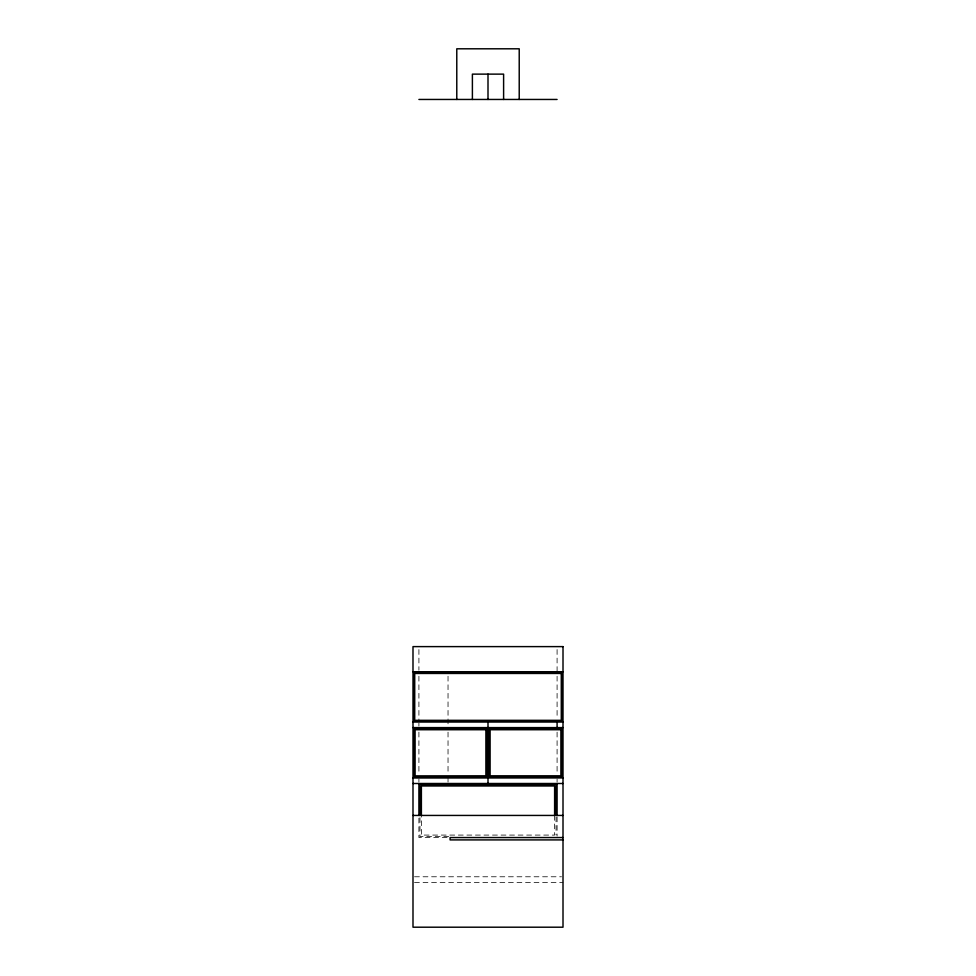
<?xml version="1.0" encoding="UTF-8"?>
<svg xmlns="http://www.w3.org/2000/svg" width="976" height="976" viewBox="0 0 976 976"><rect width="100%" height="100%" fill="white"/><g stroke="black" fill="none" stroke-linecap="round" stroke-linejoin="round"><path stroke-width="0.73" stroke-dasharray="4.88 3.66" d="M448.692 836.493L419.973 836.493L419.973 816.936M447.118 837.554L418.911 837.554L418.911 816.912M414.507 876.777L561.493 876.777M414.507 882.377L563.006 882.377M557.089 649.565L557.089 671.732M557.089 676.258L557.089 718.556M557.089 732.146L557.089 772.919M557.089 778.97L557.089 781.983M557.089 816.912L557.089 836.078M556.027 816.936L556.027 834.992M554.612 815.436L554.612 835.078L421.388 835.078L421.388 815.436M448.033 676.258L448.033 726.217M448.033 732.146L448.033 772.919M448.033 777.933L448.033 782.105M418.911 649.565L418.911 670.256M418.911 676.258L418.911 721.569M418.911 723.082L418.911 726.107M418.911 732.146L418.911 772.919M418.911 778.97L418.911 781.983"/><path stroke-width="1.46" d="M418.911 99.454L557.089 99.454M412.994 671.732L563.006 671.732M412.994 722.045L563.006 722.045M412.994 727.608L563.006 727.608M412.994 777.994L563.006 777.933M412.994 783.496L563.006 783.496M412.994 815.436L563.006 815.436M563.006 837.554L450.095 837.554L450.095 839.909L563.006 839.909M557.089 721.569L557.089 729.121M557.089 783.496L557.089 815.436M556.027 815.436L556.027 784.558L419.973 784.558L419.973 815.436M554.612 815.436L554.612 785.973L421.388 785.973L421.388 815.436M519.22 99.454L519.22 48.8L456.78 48.8L456.78 99.454M503.604 99.454L503.604 74.127L472.396 74.127L472.396 99.454M488 74.127L488 99.454M488 722.045L488 783.496M418.911 783.496L418.911 815.436M563.006 646.612L412.994 646.612L412.994 927.2L563.006 927.2L563.006 646.612M562.152 672.586L413.848 672.586L413.848 721.179L562.152 721.179L562.152 672.586M561.285 673.452L414.715 673.452L414.715 720.325L561.285 720.325L561.285 673.452M486.939 728.669L414.044 728.669L414.044 776.933L486.939 776.872L486.939 728.669M561.956 728.669L489.061 728.669L489.061 776.872L561.956 776.872L561.956 728.669M485.889 729.731L415.105 729.731L415.105 775.871L485.889 775.81L485.889 729.731M560.895 729.731L490.111 729.731L490.111 775.81L560.895 775.81L560.895 729.731"/></g></svg>
